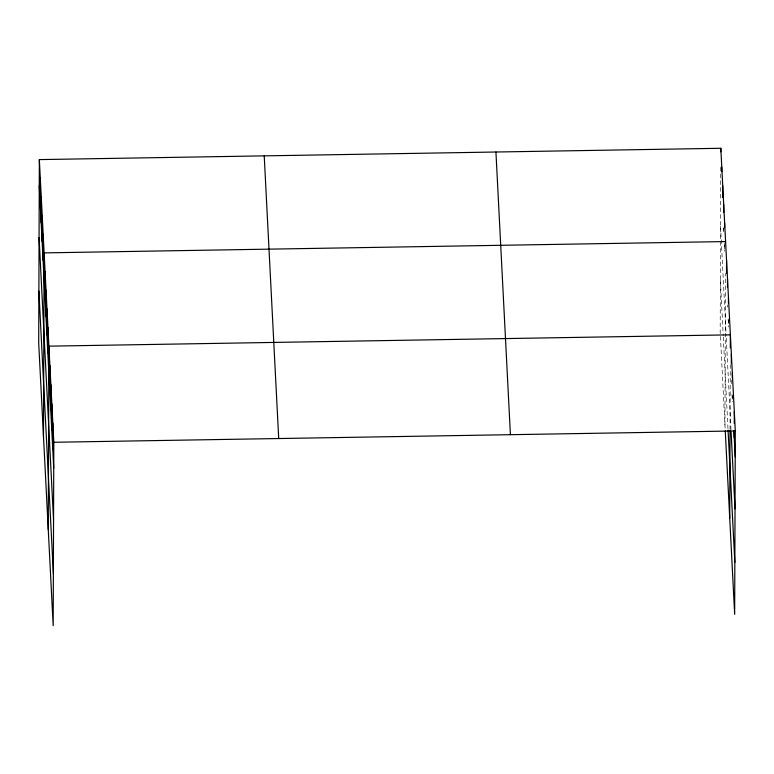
<?xml version="1.0" encoding="UTF-8"?>
<svg xmlns="http://www.w3.org/2000/svg" width="774" height="774" viewBox="0 0 774 774"><rect width="100%" height="100%" fill="white"/><g stroke="black" fill="none" stroke-linecap="round" stroke-linejoin="round"><path stroke-width="0.58" stroke-dasharray="3.87 2.9" d="M720.749 167.194L720.178 331.727L725.19 429.676M723.593 230.246L723.603 227.885M724.551 248.909L724.57 242.997M724.957 425.013L725.48 273.464M728.373 323.532L728.392 318.801M730.046 429.454L730.269 364.39M732.252 399.287L732.272 394.556M723.477 227.914L723.709 232.577M724.251 243.075L724.667 251.24M727.415 304.879L727.541 307.21M728.131 318.869L728.557 327.025M731.266 380.063L731.449 383.672M732.011 394.479L732.378 401.687M720.546 226.24L726.157 335.839M726.283 338.18L731.091 432.018M720.352 279.772L723.226 335.742M723.284 336.903L728.005 429.019"/><path stroke-width="1.16" d="M39.339 159.599L38.7 343.046L53.183 625.721L53.822 442.273L39.339 159.599L720.817 148.279L735.3 430.954L734.661 614.401L725.257 430.837M40.209 204.259L40.296 178.262M41.157 222.912L41.254 196.915M42.115 241.565L42.212 215.569M43.073 260.228L43.16 234.232M43.479 436.333L44.118 252.885L725.596 241.565M44.989 297.535L45.076 271.539M45.937 316.198L46.034 290.192M46.895 334.852L46.991 308.855M47.853 353.505L47.94 327.508M48.259 529.61L48.897 346.162L730.375 334.842L730.327 347.845M49.797 391.383L49.884 365.386M50.784 410.607L50.871 384.61M51.761 429.831L51.858 403.834M52.748 449.046L52.845 423.049M720.807 151.83L720.817 148.279M721.755 171.664L721.774 166.942M722.684 197.409L722.722 185.596M723.651 212.521L723.68 204.249M724.619 227.633L724.638 222.912M726.505 273.222L726.554 260.219M727.483 287.144L727.512 278.872M728.44 303.437L728.46 297.535M729.737 518.29L730.037 430.644M731.324 363.519L731.362 354.066M732.33 378.012L732.349 373.291M734.226 437.726L734.245 430.644M734.274 423.552L734.313 411.729M53.822 442.273L735.3 430.954M733.858 430.518L735.213 456.95M731.091 432.018L735.029 508.905M728.063 430.189L734.845 562.437M495.931 152.014L510.414 434.688M264.224 155.864L278.708 438.539M39.251 185.596L53.735 468.27M39.068 237.56L53.551 520.225M38.884 291.092L53.367 573.757"/></g></svg>
